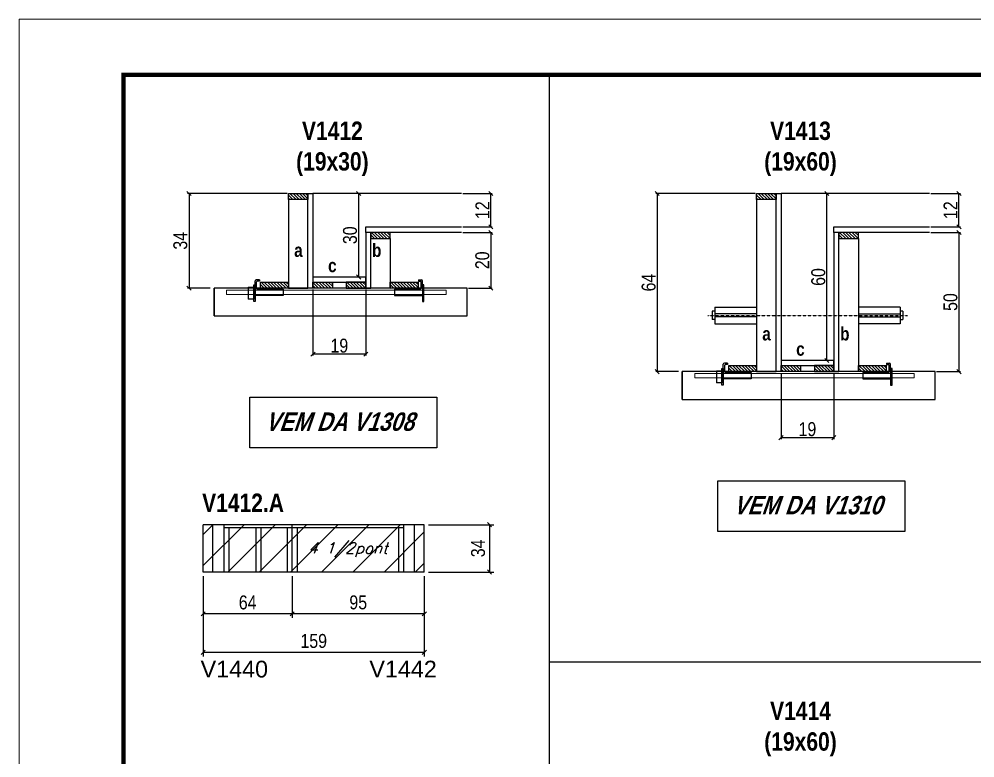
# Model space of a CAD drawing. Extents: x 3309 to 9563, y -2522 to 14608.
# Drawn here: x 6493 to 7180, y 9483 to 10014 of the extents above; entities that cross this region are included whole.
import ezdxf

# ---------------------------------------------------------------- set-up
doc = ezdxf.new("R2010")
doc.units = 0
doc.linetypes.add('DASHED', pattern=[0.75, 0.5, -0.25])
doc.linetypes.add('HIDDEN', pattern=[0.375, 0.25, -0.125])
for name, color, linetype in [('5', 5, 'Continuous'), ('barrote', 251, 'Continuous'), ('COTA', 241, 'Continuous'), ('detalhes', 4, 'Continuous'), ('NOMENCLATURA', 7, 'Continuous'), ('Painéis', 200, 'Continuous'), ('presilha', 1, 'Continuous'), ('SARR_2.2x10', 60, 'Continuous'), ('SARR_2.2x7', 40, 'Continuous'), ('SARR_3.5x7', 81, 'Continuous'), ('TENSOR', 3, 'Continuous'), ('texto', 7, 'Continuous')]:
    doc.layers.add(name, color=color, linetype=linetype)
for name, color, linetype, lineweight in [('CONCRETO', 251, 'Continuous', 25), ('Folhas', 255, 'Continuous', 9), ('Hachura', 251, 'Continuous', 9), ('SARRAFO DE PRESSAO', 251, 'DASHED', 9), ('SCO-___-LAJ', 2, 'Continuous', 0)]:
    doc.layers.add(name, color=color, linetype=linetype, lineweight=lineweight)
doc.styles.add('COTA TECNICA', font='techl___.ttf', dxfattribs={"height": 10})
doc.styles.add('COTA TECNICA 2X', font='techl___.ttf', dxfattribs={"height": 10})
doc.styles.add('Romans', font='romans.shx')
doc.styles.get("Standard").update_dxf_attribs({"font": 'arial.ttf'})
doc.styles.add('TECNICA', font='techb___.ttf', dxfattribs={"height": 10})
doc.dimstyles.new('PAINEL', dxfattribs={"dimtxt": 10, "dimasz": 3, "dimexe": 3, "dimexo": 3, "dimgap": 3, "dimtad": 1, "dimdec": 1, "dimzin": 12, "dimdsep": 46, "dimtxsty": 'COTA TECNICA', "dimblk1": 'OBLIQUE', "dimblk2": 'OBLIQUE', "dimsah": 1, "dimcen": 0.9, "dimclrd": 4, "dimclre": 4, "dimclrt": 240, "dimadec": 1, "dimazin": 3, "dimtfac": 1, "dimtdec": 1, "dimtmove": 0, "dimatfit": 3, "dimfxl": 1, "dimtolj": 1, "dimtzin": 12, "dimarcsym": 0})
doc.dimstyles.new('SECAO', dxfattribs={"dimscale": 0.333333, "dimtxt": 5, "dimasz": 9, "dimexe": 3, "dimexo": 3, "dimgap": 3, "dimtad": 1, "dimdec": 1, "dimlfac": 0.5, "dimzin": 12, "dimdsep": 46, "dimtxsty": 'COTA TECNICA 2X', "dimblk1": 'OBLIQUE', "dimblk2": 'OBLIQUE', "dimsah": 1, "dimcen": 0.9, "dimclrd": 4, "dimclre": 4, "dimclrt": 240, "dimadec": 1, "dimazin": 3, "dimtfac": 1, "dimtdec": 1, "dimtmove": 0, "dimatfit": 3, "dimfxl": 1, "dimtolj": 1, "dimtzin": 12, "dimarcsym": 0})
pattern_1 = [(135, (39939.6072, -113691.8887), (-1.122532015, -1.122532015), [])]
pattern_2 = [(135, (40276.1088, -113751.8887), (-1.122532015, -1.122532015), [])]

# ---------------------------------------------------------------- blocks, each defined once
blk = doc.blocks.new('9999999999')
at = {"layer": 'Folhas'}
blk.add_lwpolyline([(98138.98, 34190.21), (99623.98, 34190.21), (99623.98, 35240.21), (98138.98, 35240.21)], close=True, dxfattribs=at)
at = {"layer": 'Folhas', "color": 30, "const_width": 3}
blk.add_lwpolyline([(98213.98, 34230.21), (99583.98, 34230.21), (99583.98, 35200.21), (98213.98, 35200.21)], close=True, dxfattribs=at)
blk = doc.blocks.new('_Oblique')
at = {"color": 0, "linetype": 'ByBlock', "lineweight": -2}
blk.add_line((-0.5, -0.5), (0.5, 0.5), dxfattribs=at)
blk = doc.blocks.new('*D2049')
at = {"layer": 'COTA', "color": 4, "lineweight": -2, "transparency": 16777216}
for p, q in [((6704.07, 9819.28), (6704.07, 9771.81)), ((6742.07, 9819.28), (6742.07, 9771.81)), ((6742.07, 9772.81), (6704.07, 9772.81))]:
    blk.add_line(p, q, dxfattribs=at)
at = {"layer": 'Defpoints', "color": 0, "transparency": 16777216}
for p in [(6704.07, 9820.28), (6742.07, 9820.28), (6704.07, 9772.81)]:
    blk.add_point(p, dxfattribs=at)
at = {"layer": 'COTA', "color": 4, "lineweight": -2, "transparency": 16777216, "xscale": 3, "yscale": 3, "zscale": 3, "rotation": 180}
blk.add_blockref('_Oblique', (6704.07, 9772.81), dxfattribs=at)
at = {"layer": 'COTA', "color": 4, "lineweight": -2, "transparency": 16777216, "xscale": 3, "yscale": 3, "zscale": 3}
blk.add_blockref('_Oblique', (6742.07, 9772.81), dxfattribs=at)
at = {"layer": 'COTA', "color": 240, "transparency": 16777216, "insert": (6723.07, 9778.9), "char_height": 10, "attachment_point": 5, "style": 'COTA TECNICA 2X'}
blk.add_mtext('\\A1;19', dxfattribs=at)
blk = doc.blocks.new('PRESILHA METÁLICA 1')
at = {"layer": 'presilha'}
for p, q in [((12, 21), (8.6, 21)), ((12, 21), (12, 19.5)), ((0, 13), (6, 13)), ((0, 13), (0, 0)), ((6, 15.5), (7.5, 15.5)), ((6, -2.5), (6, 15.5)), ((6, 13), (6, 0)), ((7.5, 10.6), (7.5, 19.9)), ((7.5, 15.5), (7.5, -2.5)), ((9, 11.6), (9, 18.9)), ((12, 19.5), (9.6, 19.5)), ((37.5, 11), (9.6, 11)), ((37.5, 11), (37.5, 4.1)), ((6, 0), (0, 0)), ((37.5, 4.1), (7.5, 4.1)), ((7.5, -2.5), (6, -2.5))]:
    blk.add_line(p, q, dxfattribs=at)
for centre, radius, start, end in [((8.6, 19.9), 1.14, 90, 180), ((9.6, 18.9), 0.57, 90, 180), ((9.6, 11.6), 0.57, 180, 270)]:
    blk.add_arc(centre, radius, start, end, dxfattribs=at)
blk = doc.blocks.new('PRESILHA METÁLICA 2')
at = {"layer": 'presilha'}
for p, q in [((-5.2, 23.5), (-5.2, 22)), ((-5.2, 23.5), (-1.9, 23.5)), ((-5.2, 22), (-2.8, 22)), ((-2.2, 14.1), (-2.2, 21.4)), ((-0.8, 14.6), (-0.8, 22.4)), ((-30.8, 13.5), (-30.8, 6.6)), ((-30.8, 13.5), (-2.8, 13.5)), ((0.8, 18), (-0.8, 18)), ((-0.8, 18), (-0.8, 0)), ((0.8, 0), (0.8, 18)), ((-30.8, 6.6), (-0.8, 6.6)), ((-0.8, 0), (0.8, 0))]:
    blk.add_line(p, q, dxfattribs=at)
for centre, radius, start, end in [((-2.8, 21.4), 0.57, 0, 90), ((-1.9, 22.4), 1.14, 0, 90), ((-2.8, 14.1), 0.57, 270, 0)]:
    blk.add_arc(centre, radius, start, end, dxfattribs=at)
blk = doc.blocks.new('*D2050')
at = {"layer": 'COTA', "color": 4, "lineweight": -2, "transparency": 16777216}
for p, q in [((6685.47, 9888.28), (6614.02, 9888.28)), ((6615.02, 9888.28), (6615.02, 9820.28)), ((6630.26, 9820.28), (6614.02, 9820.28))]:
    blk.add_line(p, q, dxfattribs=at)
at = {"layer": 'Defpoints', "color": 0, "transparency": 16777216}
for p in [(6686.47, 9888.28), (6615.02, 9820.28), (6631.26, 9820.28)]:
    blk.add_point(p, dxfattribs=at)
at = {"layer": 'COTA', "color": 4, "lineweight": -2, "transparency": 16777216, "xscale": 3, "yscale": 3, "zscale": 3}
for p, rotation in [((6615.02, 9888.28), 90), ((6615.02, 9820.28), 270)]:
    blk.add_blockref('_Oblique', p, dxfattribs=dict(at, rotation=rotation))
at = {"layer": 'COTA', "color": 240, "transparency": 16777216, "insert": (6608.8, 9854.28), "char_height": 10, "attachment_point": 5, "rotation": 90, "style": 'COTA TECNICA 2X'}
blk.add_mtext('\\A1;34', dxfattribs=at)
blk = doc.blocks.new('*D2051')
at = {"layer": 'COTA', "color": 4, "lineweight": -2, "transparency": 16777216}
for p, q in [((6811.77, 9860.28), (6832.99, 9860.28)), ((6831.99, 9860.28), (6831.99, 9820.28)), ((6815.88, 9820.28), (6832.99, 9820.28))]:
    blk.add_line(p, q, dxfattribs=at)
at = {"layer": 'Defpoints', "color": 0, "transparency": 16777216}
for p in [(6810.77, 9860.28), (6814.88, 9820.28), (6831.99, 9820.28)]:
    blk.add_point(p, dxfattribs=at)
at = {"layer": 'COTA', "color": 4, "lineweight": -2, "transparency": 16777216, "xscale": 3, "yscale": 3, "zscale": 3}
for p, rotation in [((6831.99, 9860.28), 90), ((6831.99, 9820.28), 270)]:
    blk.add_blockref('_Oblique', p, dxfattribs=dict(at, rotation=rotation))
at = {"layer": 'COTA', "color": 240, "transparency": 16777216, "insert": (6825.88, 9840.28), "char_height": 10, "attachment_point": 5, "rotation": 90, "style": 'COTA TECNICA 2X'}
blk.add_mtext('\\A1;20', dxfattribs=at)
blk = doc.blocks.new('*D2052')
at = {"layer": 'COTA', "color": 4, "lineweight": -2, "transparency": 16777216}
for p, q in [((6741.07, 9888.28), (6736, 9888.28)), ((6737, 9828.28), (6737, 9888.28)), ((6741.07, 9828.28), (6736, 9828.28))]:
    blk.add_line(p, q, dxfattribs=at)
at = {"layer": 'Defpoints', "color": 0, "transparency": 16777216}
for p in [(6737, 9888.28), (6742.07, 9888.28), (6742.07, 9828.28)]:
    blk.add_point(p, dxfattribs=at)
at = {"layer": 'COTA', "color": 4, "lineweight": -2, "transparency": 16777216, "xscale": 3, "yscale": 3, "zscale": 3}
for p, rotation in [((6737, 9888.28), 90), ((6737, 9828.28), 270)]:
    blk.add_blockref('_Oblique', p, dxfattribs=dict(at, rotation=rotation))
at = {"layer": 'COTA', "color": 240, "transparency": 16777216, "insert": (6730.78, 9858.28), "char_height": 10, "attachment_point": 5, "rotation": 90, "style": 'COTA TECNICA 2X'}
blk.add_mtext('\\A1;30', dxfattribs=at)
blk = doc.blocks.new('*D2053')
at = {"layer": 'COTA', "color": 4, "lineweight": -2, "transparency": 16777216}
for p, q in [((6811.77, 9888.28), (6832.99, 9888.28)), ((6831.99, 9864.28), (6831.99, 9888.28)), ((6811.77, 9864.28), (6832.99, 9864.28))]:
    blk.add_line(p, q, dxfattribs=at)
at = {"layer": 'Defpoints', "color": 0, "transparency": 16777216}
for p in [(6810.77, 9888.28), (6831.99, 9888.28), (6810.77, 9864.28)]:
    blk.add_point(p, dxfattribs=at)
at = {"layer": 'COTA', "color": 4, "lineweight": -2, "transparency": 16777216, "xscale": 3, "yscale": 3, "zscale": 3}
for p, rotation in [((6831.99, 9888.28), 90), ((6831.99, 9864.28), 270)]:
    blk.add_blockref('_Oblique', p, dxfattribs=dict(at, rotation=rotation))
at = {"layer": 'COTA', "color": 240, "transparency": 16777216, "insert": (6825.93, 9876.28), "char_height": 10, "attachment_point": 5, "rotation": 90, "style": 'COTA TECNICA 2X'}
blk.add_mtext('\\A1;12', dxfattribs=at)
blk = doc.blocks.new('*D2054')
at = {"layer": 'COTA', "color": 4, "linetype": 'ByBlock', "lineweight": -2, "transparency": 16777216}
for p, q in [((6689.15, 9613.33), (6689.15, 9583.32)), ((6784.15, 9613.33), (6784.15, 9583.32)), ((6784.15, 9586.32), (6689.15, 9586.32))]:
    blk.add_line(p, q, dxfattribs=at)
at = {"layer": 'Defpoints', "color": 0, "linetype": 'ByBlock', "transparency": 16777216}
for p in [(6689.15, 9616.33), (6784.15, 9616.33), (6689.15, 9586.32)]:
    blk.add_point(p, dxfattribs=at)
at = {"layer": 'COTA', "color": 4, "linetype": 'ByBlock', "lineweight": -2, "transparency": 16777216, "xscale": 3, "yscale": 3, "zscale": 3, "rotation": 180}
blk.add_blockref('_Oblique', (6689.15, 9586.32), dxfattribs=at)
at = {"layer": 'COTA', "color": 4, "linetype": 'ByBlock', "lineweight": -2, "transparency": 16777216, "xscale": 3, "yscale": 3, "zscale": 3}
blk.add_blockref('_Oblique', (6784.15, 9586.32), dxfattribs=at)
at = {"layer": 'COTA', "color": 240, "linetype": 'ByBlock', "transparency": 16777216, "insert": (6736.65, 9594.46), "char_height": 10, "attachment_point": 5, "style": 'COTA TECNICA'}
blk.add_mtext('\\A1;95', dxfattribs=at)
blk = doc.blocks.new('*D2055')
at = {"layer": 'COTA', "color": 4, "linetype": 'ByBlock', "lineweight": -2, "transparency": 16777216}
for p, q in [((6625.15, 9613.33), (6625.15, 9583.32)), ((6689.15, 9613.33), (6689.15, 9583.32)), ((6689.15, 9586.32), (6625.15, 9586.32))]:
    blk.add_line(p, q, dxfattribs=at)
at = {"layer": 'Defpoints', "color": 0, "linetype": 'ByBlock', "transparency": 16777216}
for p in [(6625.15, 9616.33), (6689.15, 9616.33), (6625.15, 9586.32)]:
    blk.add_point(p, dxfattribs=at)
at = {"layer": 'COTA', "color": 4, "linetype": 'ByBlock', "lineweight": -2, "transparency": 16777216, "xscale": 3, "yscale": 3, "zscale": 3, "rotation": 180}
blk.add_blockref('_Oblique', (6625.15, 9586.32), dxfattribs=at)
at = {"layer": 'COTA', "color": 4, "linetype": 'ByBlock', "lineweight": -2, "transparency": 16777216, "xscale": 3, "yscale": 3, "zscale": 3}
blk.add_blockref('_Oblique', (6689.15, 9586.32), dxfattribs=at)
at = {"layer": 'COTA', "color": 240, "linetype": 'ByBlock', "transparency": 16777216, "insert": (6657.15, 9594.42), "char_height": 10, "attachment_point": 5, "style": 'COTA TECNICA'}
blk.add_mtext('\\A1;64', dxfattribs=at)
blk = doc.blocks.new('*D2078')
at = {"layer": 'COTA', "color": 4, "linetype": 'ByBlock', "lineweight": -2, "transparency": 16777216}
for p, q in [((6625.15, 9613.33), (6625.15, 9555.61)), ((6784.15, 9613.33), (6784.15, 9555.61)), ((6784.15, 9558.61), (6625.15, 9558.61))]:
    blk.add_line(p, q, dxfattribs=at)
at = {"layer": 'Defpoints', "color": 0, "linetype": 'ByBlock', "transparency": 16777216}
for p in [(6625.15, 9616.33), (6784.15, 9616.33), (6625.15, 9558.61)]:
    blk.add_point(p, dxfattribs=at)
at = {"layer": 'COTA', "color": 4, "linetype": 'ByBlock', "lineweight": -2, "transparency": 16777216, "xscale": 3, "yscale": 3, "zscale": 3, "rotation": 180}
blk.add_blockref('_Oblique', (6625.15, 9558.61), dxfattribs=at)
at = {"layer": 'COTA', "color": 4, "linetype": 'ByBlock', "lineweight": -2, "transparency": 16777216, "xscale": 3, "yscale": 3, "zscale": 3}
blk.add_blockref('_Oblique', (6784.15, 9558.61), dxfattribs=at)
at = {"layer": 'COTA', "color": 240, "linetype": 'ByBlock', "transparency": 16777216, "insert": (6704.65, 9566.75), "char_height": 10, "attachment_point": 5, "style": 'COTA TECNICA'}
blk.add_mtext('\\A1;159', dxfattribs=at)
blk = doc.blocks.new('*D2079')
at = {"layer": 'COTA', "color": 4, "lineweight": -2, "transparency": 16777216}
for p, q in [((6787.15, 9650.33), (6834.03, 9650.33)), ((6831.03, 9650.33), (6831.03, 9616.33)), ((6787.15, 9616.33), (6834.03, 9616.33))]:
    blk.add_line(p, q, dxfattribs=at)
at = {"layer": 'Defpoints', "color": 0, "transparency": 16777216}
for p in [(6784.15, 9650.33), (6784.15, 9616.33), (6831.03, 9616.33)]:
    blk.add_point(p, dxfattribs=at)
at = {"layer": 'COTA', "color": 4, "lineweight": -2, "transparency": 16777216, "xscale": 3, "yscale": 3, "zscale": 3}
for p, rotation in [((6831.03, 9650.33), 90), ((6831.03, 9616.33), 270)]:
    blk.add_blockref('_Oblique', p, dxfattribs=dict(at, rotation=rotation))
at = {"layer": 'COTA', "color": 240, "transparency": 16777216, "insert": (6822.81, 9633.33), "char_height": 10, "attachment_point": 5, "rotation": 90, "style": 'COTA TECNICA'}
blk.add_mtext('\\A1;34', dxfattribs=at)
blk = doc.blocks.new('*D2058')
at = {"layer": 'COTA', "color": 4, "lineweight": -2, "transparency": 16777216}
for p, q in [((7040.57, 9759.28), (7040.57, 9711.81)), ((7078.57, 9759.28), (7078.57, 9711.81)), ((7078.57, 9712.81), (7040.57, 9712.81))]:
    blk.add_line(p, q, dxfattribs=at)
at = {"layer": 'Defpoints', "color": 0, "transparency": 16777216}
for p in [(7040.57, 9760.28), (7078.57, 9760.28), (7040.57, 9712.81)]:
    blk.add_point(p, dxfattribs=at)
at = {"layer": 'COTA', "color": 4, "lineweight": -2, "transparency": 16777216, "xscale": 3, "yscale": 3, "zscale": 3, "rotation": 180}
blk.add_blockref('_Oblique', (7040.57, 9712.81), dxfattribs=at)
at = {"layer": 'COTA', "color": 4, "lineweight": -2, "transparency": 16777216, "xscale": 3, "yscale": 3, "zscale": 3}
blk.add_blockref('_Oblique', (7078.57, 9712.81), dxfattribs=at)
at = {"layer": 'COTA', "color": 240, "transparency": 16777216, "insert": (7059.57, 9718.9), "char_height": 10, "attachment_point": 5, "style": 'COTA TECNICA 2X'}
blk.add_mtext('\\A1;19', dxfattribs=at)
blk = doc.blocks.new('*D2038')
at = {"layer": 'COTA', "color": 4, "lineweight": -2, "transparency": 16777216}
for p, q in [((7021.97, 9888.28), (6950.52, 9888.28)), ((6951.52, 9888.28), (6951.52, 9760.28)), ((6966.76, 9760.28), (6950.52, 9760.28))]:
    blk.add_line(p, q, dxfattribs=at)
at = {"layer": 'Defpoints', "color": 0, "transparency": 16777216}
for p in [(7022.97, 9888.28), (6951.52, 9760.28), (6967.76, 9760.28)]:
    blk.add_point(p, dxfattribs=at)
at = {"layer": 'COTA', "color": 4, "lineweight": -2, "transparency": 16777216, "xscale": 3, "yscale": 3, "zscale": 3}
for p, rotation in [((6951.52, 9888.28), 90), ((6951.52, 9760.28), 270)]:
    blk.add_blockref('_Oblique', p, dxfattribs=dict(at, rotation=rotation))
at = {"layer": 'COTA', "color": 240, "transparency": 16777216, "insert": (6945.42, 9824.28), "char_height": 10, "attachment_point": 5, "rotation": 90, "style": 'COTA TECNICA 2X'}
blk.add_mtext('\\A1;64', dxfattribs=at)
blk = doc.blocks.new('*D2039')
at = {"layer": 'COTA', "color": 4, "lineweight": -2, "transparency": 16777216}
for p, q in [((7148.27, 9860.28), (7169.49, 9860.28)), ((7168.49, 9860.28), (7168.49, 9760.28)), ((7152.38, 9760.28), (7169.49, 9760.28))]:
    blk.add_line(p, q, dxfattribs=at)
at = {"layer": 'Defpoints', "color": 0, "transparency": 16777216}
for p in [(7147.27, 9860.28), (7151.38, 9760.28), (7168.49, 9760.28)]:
    blk.add_point(p, dxfattribs=at)
at = {"layer": 'COTA', "color": 4, "lineweight": -2, "transparency": 16777216, "xscale": 3, "yscale": 3, "zscale": 3}
for p, rotation in [((7168.49, 9860.28), 90), ((7168.49, 9760.28), 270)]:
    blk.add_blockref('_Oblique', p, dxfattribs=dict(at, rotation=rotation))
at = {"layer": 'COTA', "color": 240, "transparency": 16777216, "insert": (7162.38, 9810.28), "char_height": 10, "attachment_point": 5, "rotation": 90, "style": 'COTA TECNICA 2X'}
blk.add_mtext('\\A1;50', dxfattribs=at)
blk = doc.blocks.new('*D2040')
at = {"layer": 'COTA', "color": 4, "lineweight": -2, "transparency": 16777216}
for p, q in [((7077.57, 9888.28), (7072.5, 9888.28)), ((7073.5, 9768.28), (7073.5, 9888.28)), ((7077.57, 9768.28), (7072.5, 9768.28))]:
    blk.add_line(p, q, dxfattribs=at)
at = {"layer": 'Defpoints', "color": 0, "transparency": 16777216}
for p in [(7073.5, 9888.28), (7078.57, 9888.28), (7078.57, 9768.28)]:
    blk.add_point(p, dxfattribs=at)
at = {"layer": 'COTA', "color": 4, "lineweight": -2, "transparency": 16777216, "xscale": 3, "yscale": 3, "zscale": 3}
for p, rotation in [((7073.5, 9888.28), 90), ((7073.5, 9768.28), 270)]:
    blk.add_blockref('_Oblique', p, dxfattribs=dict(at, rotation=rotation))
at = {"layer": 'COTA', "color": 240, "transparency": 16777216, "insert": (7067.39, 9828.28), "char_height": 10, "attachment_point": 5, "rotation": 90, "style": 'COTA TECNICA 2X'}
blk.add_mtext('\\A1;60', dxfattribs=at)
blk = doc.blocks.new('*D2041')
at = {"layer": 'COTA', "color": 4, "lineweight": -2, "transparency": 16777216}
for p, q in [((7148.27, 9888.28), (7169.49, 9888.28)), ((7168.49, 9864.28), (7168.49, 9888.28)), ((7148.27, 9864.28), (7169.49, 9864.28))]:
    blk.add_line(p, q, dxfattribs=at)
at = {"layer": 'Defpoints', "color": 0, "transparency": 16777216}
for p in [(7147.27, 9888.28), (7168.49, 9888.28), (7147.27, 9864.28)]:
    blk.add_point(p, dxfattribs=at)
at = {"layer": 'COTA', "color": 4, "lineweight": -2, "transparency": 16777216, "xscale": 3, "yscale": 3, "zscale": 3}
for p, rotation in [((7168.49, 9888.28), 90), ((7168.49, 9864.28), 270)]:
    blk.add_blockref('_Oblique', p, dxfattribs=dict(at, rotation=rotation))
at = {"layer": 'COTA', "color": 240, "transparency": 16777216, "insert": (7162.43, 9876.28), "char_height": 10, "attachment_point": 5, "rotation": 90, "style": 'COTA TECNICA 2X'}
blk.add_mtext('\\A1;12', dxfattribs=at)

msp = doc.modelspace()

# ---------------------------------------------------------------- hatches: boundary and pattern name
at = {"layer": 'Hachura'}
h = msp.add_hatch(dxfattribs=at)
h.set_pattern_fill('ANSI31', color=256, scale=5)
h.set_pattern_definition([(45, (-1585, -1148.575), (-11.22532, 11.22532), [])])
h.paths.add_polyline_path([(6689.15, 9650.33), (6625.15, 9650.33), (6625.15, 9616.33), (6689.15, 9616.33)])
h.paths.add_polyline_path([(6784.15, 9650.33), (6689.15, 9650.33), (6689.15, 9616.33), (6784.15, 9616.33)])
h.paths.add_polyline_path([(6784.15, 9445.03), (6689.15, 9445.03), (6689.15, 9425.03), (6784.15, 9425.03)])
h.paths.add_polyline_path([(6689.15, 9445.03), (6625.15, 9445.03), (6625.15, 9425.03), (6689.15, 9425.03)])
at = {"layer": 'SARR_2.2x10'}
h = msp.add_hatch(dxfattribs=at)
h.set_pattern_fill('ANSI31', color=256, scale=0.5, angle=90)
h.set_pattern_definition([(135, (39860.0072, -113691.8887), (-1.122532015, -1.122532015), [])])
h.paths.add_polyline_path([(6666.47, 9824.68), (6666.47, 9820.28), (6686.47, 9820.28), (6686.47, 9824.68)])
h = msp.add_hatch(dxfattribs=at)
h.set_pattern_fill('ANSI31', color=256, scale=0.5, angle=90)
h.set_pattern_definition([(135, (39953.2072, -113691.8887), (-1.122532015, -1.122532015), [])])
h.paths.add_polyline_path([(6759.67, 9824.68), (6759.67, 9820.28), (6779.67, 9820.28), (6779.67, 9824.68)])
h = msp.add_hatch(dxfattribs=at)
h.set_pattern_fill('ANSI31', color=256, scale=0.5, angle=90)
h.set_pattern_definition([(135, (40196.5088, -113751.8887), (-1.122532015, -1.122532015), [])])
h.paths.add_polyline_path([(7002.97, 9764.68), (7002.97, 9760.28), (7022.97, 9760.28), (7022.97, 9764.68)])
h = msp.add_hatch(dxfattribs=at)
h.set_pattern_fill('ANSI31', color=256, scale=0.5, angle=90)
h.set_pattern_definition([(135, (40289.7088, -113751.8887), (-1.122532015, -1.122532015), [])])
h.paths.add_polyline_path([(7096.17, 9764.68), (7096.17, 9760.28), (7116.17, 9760.28), (7116.17, 9764.68)])
at = {"layer": 'SARR_2.2x7'}
h = msp.add_hatch(dxfattribs=at)
h.set_pattern_fill('ANSI31', color=256, scale=0.5, angle=90)
h.set_pattern_definition([(135, (39874.0072, -113628.2887), (-1.122532015, -1.122532015), [])])
h.paths.add_polyline_path([(6700.47, 9888.28), (6700.47, 9883.88), (6686.47, 9883.88), (6686.47, 9888.28)])
h = msp.add_hatch(dxfattribs=at)
h.set_pattern_fill('ANSI31', color=256, scale=0.5, angle=90)
h.set_pattern_definition([(135, (40210.5088, -113628.2887), (-1.122532015, -1.122532015), [])])
h.paths.add_polyline_path([(7036.97, 9888.28), (7036.97, 9883.88), (7022.97, 9883.88), (7022.97, 9888.28)])
h = msp.add_hatch(dxfattribs=at)
h.set_pattern_fill('ANSI31', color=256, scale=0.5, angle=90)
h.set_pattern_definition([(135, (39854.0072, -113656.2887), (-1.122532015, -1.122532015), [])])
h.paths.add_polyline_path([(6745.67, 9860.28), (6745.67, 9855.88), (6759.67, 9855.88), (6759.67, 9860.28)])
h = msp.add_hatch(dxfattribs=at)
h.set_pattern_fill('ANSI31', color=256, scale=0.5, angle=90)
h.set_pattern_definition([(135, (40190.5088, -113656.2887), (-1.122532015, -1.122532015), [])])
h.paths.add_polyline_path([(7082.17, 9860.28), (7082.17, 9855.88), (7096.17, 9855.88), (7096.17, 9860.28)])
h = msp.add_hatch(dxfattribs=at)
h.set_pattern_fill('ANSI31', color=256, scale=0.5, angle=90)
h.set_pattern_definition(pattern_1)
h.paths.add_polyline_path([(6718.07, 9820.28), (6718.07, 9824.68), (6704.07, 9824.68), (6704.07, 9820.28)])
h = msp.add_hatch(dxfattribs=at)
h.set_pattern_fill('ANSI31', color=256, scale=0.5, angle=90)
h.set_pattern_definition(pattern_1)
h.paths.add_polyline_path([(6728.07, 9824.68), (6728.07, 9820.28), (6742.07, 9820.28), (6742.07, 9824.68)])
h = msp.add_hatch(dxfattribs=at)
h.set_pattern_fill('ANSI31', color=256, scale=0.5, angle=90)
h.set_pattern_definition(pattern_2)
h.paths.add_polyline_path([(7054.57, 9760.28), (7054.57, 9764.68), (7040.57, 9764.68), (7040.57, 9760.28)])
h = msp.add_hatch(dxfattribs=at)
h.set_pattern_fill('ANSI31', color=256, scale=0.5, angle=90)
h.set_pattern_definition(pattern_2)
h.paths.add_polyline_path([(7064.57, 9764.68), (7064.57, 9760.28), (7078.57, 9760.28), (7078.57, 9764.68)])

# ---------------------------------------------------------------- linework, layer by layer
at = {"ltscale": 3}
for p, q in [((6992.97, 9806.73), (6992.97, 9794.73)), ((6992.97, 9806.73), (7022.97, 9806.73)), ((7126.17, 9806.73), (7096.17, 9806.73)), ((7126.17, 9806.73), (7126.17, 9794.73)), ((6990.97, 9803.73), (6990.97, 9797.73)), ((6992.97, 9803.73), (6990.97, 9803.73)), ((6992.97, 9797.73), (6990.97, 9797.73)), ((7022.97, 9801.73), (6992.97, 9801.73)), ((7022.97, 9799.73), (6992.97, 9799.73)), ((7096.17, 9801.73), (7126.17, 9801.73)), ((7096.17, 9799.73), (7126.17, 9799.73)), ((7128.17, 9803.73), (7126.17, 9803.73)), ((7126.17, 9797.73), (7128.17, 9797.73)), ((7128.17, 9803.73), (7128.17, 9797.73)), ((6992.97, 9794.73), (7022.97, 9794.73)), ((7126.17, 9794.73), (7096.17, 9794.73))]:
    msp.add_line(p, q, dxfattribs=at)
at = {"layer": 'barrote', "elevation": 0}
msp.add_lwpolyline([(6633.01, 9800.28), (6814.93, 9800.28), (6814.93, 9820.28), (6633.01, 9820.28)], close=True, dxfattribs=at)
at = {"layer": 'barrote'}
msp.add_lwpolyline([(6969.51, 9740.28), (7151.43, 9740.28), (7151.43, 9760.28), (6969.51, 9760.28)], close=True, dxfattribs=at)
at = {"layer": 'CONCRETO', "linetype": 'Continuous'}
for p, q in [((6810.77, 9888.28), (6704.07, 9888.28)), ((7147.27, 9888.28), (7040.57, 9888.28))]:
    msp.add_line(p, q, dxfattribs=at)
at = {"layer": 'COTA'}
for p, q in [((6873.98, 9973.56), (6873.98, 9202.8)), ((6873.98, 9551.77), (7937.87, 9551.77))]:
    msp.add_line(p, q, dxfattribs=at)
at = {"layer": 'detalhes', "color": 250}
for p, q in [((6633.01, 9800.28), (6633.01, 9820.28)), ((6969.51, 9740.28), (6969.51, 9760.28))]:
    msp.add_line(p, q, dxfattribs=at)
at = {"layer": 'NOMENCLATURA', "elevation": 0}
for points in [[(6658.63, 9741.92), (6793.17, 9741.92), (6793.17, 9705.46), (6658.63, 9705.46)], [(6995.13, 9681.92), (7129.67, 9681.92), (7129.67, 9645.46), (6995.13, 9645.46)]]:
    msp.add_lwpolyline(points, close=True, dxfattribs=at)
at = {"layer": 'Painéis', "linetype": 'ByBlock'}
for p, q in [((6784.15, 9650.33), (6625.15, 9650.33)), ((6625.15, 9616.33), (6625.15, 9650.33)), ((6689.15, 9616.33), (6689.15, 9650.33)), ((6784.15, 9616.33), (6784.15, 9650.33)), ((6784.15, 9616.33), (6625.15, 9616.33))]:
    msp.add_line(p, q, dxfattribs=at)
at = {"layer": 'Painéis', "linetype": 'Continuous', "elevation": 0}
for points in [[(6700.47, 9820.28), (6700.47, 9888.28), (6704.07, 9888.28), (6704.07, 9820.28)], [(6745.67, 9820.28), (6745.67, 9860.28), (6742.07, 9860.28), (6742.07, 9820.28)], [(6742.07, 9828.28), (6704.07, 9828.28), (6704.07, 9824.68), (6742.07, 9824.68)]]:
    msp.add_lwpolyline(points, close=True, dxfattribs=at)
at = {"layer": 'Painéis', "linetype": 'Continuous'}
for points in [[(7036.97, 9760.28), (7036.97, 9888.28), (7040.57, 9888.28), (7040.57, 9760.28)], [(7082.17, 9760.28), (7082.17, 9860.28), (7078.57, 9860.28), (7078.57, 9760.28)], [(7078.57, 9768.28), (7040.57, 9768.28), (7040.57, 9764.68), (7078.57, 9764.68)]]:
    msp.add_lwpolyline(points, close=True, dxfattribs=at)
msp.add_lwpolyline([(6810.77, 9860.28), (6742.07, 9860.28), (6742.07, 9864.28), (6810.77, 9864.28)], dxfattribs=at)
at = {"layer": 'Painéis', "linetype": 'Continuous', "elevation": 0}
msp.add_lwpolyline([(7147.27, 9860.28), (7078.57, 9860.28), (7078.57, 9864.28), (7147.27, 9864.28)], dxfattribs=at)
at = {"layer": 'SARR_2.2x10', "elevation": 0}
for points in [[(6666.47, 9824.68), (6686.47, 9824.68), (6686.47, 9820.28), (6666.47, 9820.28)], [(6759.67, 9824.68), (6779.67, 9824.68), (6779.67, 9820.28), (6759.67, 9820.28)]]:
    msp.add_lwpolyline(points, close=True, dxfattribs=at)
at = {"layer": 'SARR_2.2x10'}
for points in [[(7002.97, 9764.68), (7022.97, 9764.68), (7022.97, 9760.28), (7002.97, 9760.28)], [(7096.17, 9764.68), (7116.17, 9764.68), (7116.17, 9760.28), (7096.17, 9760.28)]]:
    msp.add_lwpolyline(points, close=True, dxfattribs=at)
at = {"layer": 'SARR_2.2x7', "linetype": 'Continuous'}
for p, q in [((6632.15, 9616.33), (6632.15, 9650.33)), ((6689.15, 9648.13), (6640.15, 9648.13)), ((6769.15, 9648.13), (6689.15, 9648.13)), ((6777.15, 9616.33), (6777.15, 9650.33))]:
    msp.add_line(p, q, dxfattribs=at)
at = {"layer": 'SARR_2.2x7'}
for points in [[(6686.47, 9888.28), (6700.47, 9888.28), (6700.47, 9883.88), (6686.47, 9883.88)], [(6759.67, 9860.28), (6745.67, 9860.28), (6745.67, 9855.88), (6759.67, 9855.88)], [(7040.57, 9764.68), (7054.57, 9764.68), (7054.57, 9760.28), (7040.57, 9760.28)], [(7078.57, 9764.68), (7064.57, 9764.68), (7064.57, 9760.28), (7078.57, 9760.28)]]:
    msp.add_lwpolyline(points, close=True, dxfattribs=at)
at = {"layer": 'SARR_2.2x7', "elevation": 0}
for points in [[(7022.97, 9888.28), (7036.97, 9888.28), (7036.97, 9883.88), (7022.97, 9883.88)], [(7096.17, 9860.28), (7082.17, 9860.28), (7082.17, 9855.88), (7096.17, 9855.88)], [(6704.07, 9824.68), (6718.07, 9824.68), (6718.07, 9820.28), (6704.07, 9820.28)], [(6742.07, 9824.68), (6728.07, 9824.68), (6728.07, 9820.28), (6742.07, 9820.28)]]:
    msp.add_lwpolyline(points, close=True, dxfattribs=at)
at = {"layer": 'SARR_3.5x7'}
for p, q in [((6640.15, 9650.33), (6640.15, 9616.33)), ((6643.65, 9648.13), (6643.65, 9616.33)), ((6663.08, 9648.13), (6663.08, 9616.33)), ((6666.58, 9648.13), (6666.58, 9616.33)), ((6685.65, 9648.13), (6685.65, 9616.33)), ((6692.65, 9648.13), (6692.65, 9616.33)), ((6765.65, 9648.13), (6765.65, 9616.33)), ((6769.15, 9650.33), (6769.15, 9616.33))]:
    msp.add_line(p, q, dxfattribs=at)
at = {"layer": 'SARR_3.5x7', "elevation": 0}
for points in [[(6700.47, 9883.88), (6686.47, 9883.88), (6686.47, 9820.28), (6700.47, 9820.28)], [(6745.67, 9855.88), (6759.67, 9855.88), (6759.67, 9820.28), (6745.67, 9820.28)]]:
    msp.add_lwpolyline(points, close=True, dxfattribs=at)
at = {"layer": 'SARR_3.5x7'}
for points in [[(7036.97, 9883.88), (7022.97, 9883.88), (7022.97, 9760.28), (7036.97, 9760.28)], [(7082.17, 9855.88), (7096.17, 9855.88), (7096.17, 9760.28), (7082.17, 9760.28)]]:
    msp.add_lwpolyline(points, close=True, dxfattribs=at)
at = {"layer": 'SCO-___-LAJ', "color": 1, "elevation": 0}
msp.add_lwpolyline([(6642.02, 9818.95), (6799.85, 9818.95), (6799.85, 9815.75), (6642.02, 9815.75)], close=True, dxfattribs=at)
at = {"layer": 'SCO-___-LAJ', "color": 1}
msp.add_lwpolyline([(6978.52, 9758.95), (7136.35, 9758.95), (7136.35, 9755.75), (6978.52, 9755.75)], close=True, dxfattribs=at)
at = {"layer": 'TENSOR', "linetype": 'HIDDEN', "ltscale": 0.5}
msp.add_line((6987.97, 9800.73), (7131.47, 9800.73), dxfattribs=at)

# ---------------------------------------------------------------- block references
at = {"layer": 'presilha', "xscale": 0.6666666666666666, "yscale": 0.6666666666666666, "zscale": 0.6666666666666666}
for name, p in [('PRESILHA METÁLICA 1', (6657.6, 9812.31)), ('PRESILHA METÁLICA 2', (6783.35, 9810.65)), ('PRESILHA METÁLICA 1', (6994.1, 9752.31)), ('PRESILHA METÁLICA 2', (7119.85, 9750.65))]:
    msp.add_blockref(name, p, dxfattribs=at)
at = {"layer": 'SARRAFO DE PRESSAO', "color": 6, "linetype": 'ByBlock'}
msp.add_blockref('9999999999', (-91646.11, -25226.65), dxfattribs=at)

# ---------------------------------------------------------------- texts
at = {"layer": '5', "linetype": 'Continuous'}
for s, p in [('V1440', (6623.35, 9540.6)), ('V1442', (6744.66, 9540.6))]:
    msp.add_text(s, height=12, rotation=0.00004, dxfattribs=at).set_placement(p)
at = {"layer": 'detalhes', "style": 'TECNICA'}
for s, p in [('b', (6746.57, 9842.71)), ('a', (6690.59, 9842.72)), ('c', (6714.96, 9831.75)), ('b', (7083.07, 9782.71)), ('a', (7027.1, 9782.72)), ('c', (7051.46, 9771.75))]:
    msp.add_text(s, height=9.6, dxfattribs=at).set_placement(p)
at = {"layer": 'NOMENCLATURA', "style": 'TECNICA'}
msp.add_text('V1412.A', height=13.2, dxfattribs=at).set_placement((6624.43, 9659.52))
at = {"layer": 'NOMENCLATURA', "char_height": 13.2, "attachment_point": 2, "style": 'TECNICA'}
for s, insert in [('V1412\\P(19x30)', (6718.07, 9939.98)), ('V1413\\P(19x60)', (7054.57, 9939.98)), ('V1414\\P(19x60)', (7054.57, 9523.18))]:
    msp.add_mtext_dynamic_manual_height_columns(s, width=300.2766, gutter_width=1, heights=[0], dxfattribs=dict(at, insert=insert))
at = {"layer": 'NOMENCLATURA', "char_height": 13.2, "width": 300.2766, "attachment_point": 2, "style": 'TECNICA'}
for s, insert in [('{\\Q19;VEM DA V1308}', (6723.07, 9730.96)), ('{\\Q19;VEM DA V1310}', (7059.57, 9670.96))]:
    msp.add_mtext(s, dxfattribs=dict(at, insert=insert))
at = {"layer": 'texto', "color": 2, "insert": (6729.15, 9632.23), "char_height": 8, "attachment_point": 5, "style": 'Romans'}
msp.add_mtext('{\\Q19;\\C256;4 1/2pont}', dxfattribs=at)

# ---------------------------------------------------------------- dimensions: what is measured, and where the dimension line sits
at = {"layer": 'COTA'}
for base, p1, p2, dimstyle, picture, middle in [((6615.02, 9820.28), (6686.47, 9888.28), (6631.26, 9820.28), 'SECAO', '*D2050', (6608.8, 9854.28)), ((6737, 9888.28), (6742.07, 9828.28), (6742.07, 9888.28), 'SECAO', '*D2052', (6730.78, 9858.28)), ((6831.99, 9888.28), (6810.77, 9864.28), (6810.77, 9888.28), 'SECAO', '*D2053', (6825.93, 9876.28)), ((6951.52, 9760.28, 0), (7022.97, 9888.28), (6967.76, 9760.28, 0), 'SECAO', '*D2038', (6945.42, 9824.28, 0)), ((7073.5, 9888.28), (7078.57, 9768.28), (7078.57, 9888.28), 'SECAO', '*D2040', (7067.39, 9828.28)), ((7168.49, 9888.28), (7147.27, 9864.28), (7147.27, 9888.28), 'SECAO', '*D2041', (7162.43, 9876.28)), ((6831.99, 9820.28), (6810.77, 9860.28), (6814.88, 9820.28), 'SECAO', '*D2051', (6825.88, 9840.28)), ((7168.49, 9760.28, 0), (7147.27, 9860.28), (7151.38, 9760.28, 0), 'SECAO', '*D2039', (7162.38, 9810.28, 0)), ((6831.03, 9616.33), (6784.15, 9650.33), (6784.15, 9616.33), 'PAINEL', '*D2079', (6822.81, 9633.33))]:
    dim = msp.add_linear_dim(base=base, p1=p1, p2=p2, angle=90, dimstyle=dimstyle, dxfattribs=at)
    dim.commit()
    dim.dimension.update_dxf_attribs({"geometry": picture, "text_midpoint": middle})
for base, p1, p2, picture, middle in [((6704.07, 9772.81), (6742.07, 9820.28), (6704.07, 9820.28), '*D2049', (6723.07, 9772.81)), ((7040.57, 9712.81), (7078.57, 9760.28), (7040.57, 9760.28), '*D2058', (7059.57, 9712.81))]:
    dim = msp.add_linear_dim(base=base, p1=p1, p2=p2, angle=180, dimstyle='SECAO', dxfattribs=at)
    dim.commit()
    dim.dimension.update_dxf_attribs({"geometry": picture, "text_midpoint": middle, "dimtype": 160})
at = {"layer": 'COTA', "linetype": 'ByBlock'}
dim = msp.add_linear_dim(base=(6625.15, 9586.32), p1=(6689.15, 9616.33), p2=(6625.15, 9616.33), angle=180, dimstyle='PAINEL', override={"dimtmove": 1}, dxfattribs=at)
dim.commit()
dim.dimension.update_dxf_attribs({"geometry": '*D2055', "text_midpoint": (6657.15, 9594.42)})
for base, p2, picture, middle in [((6625.15, 9558.61), (6625.15, 9616.33), '*D2078', (6704.65, 9566.75)), ((6689.15, 9586.32), (6689.15, 9616.33), '*D2054', (6736.65, 9594.46))]:
    dim = msp.add_linear_dim(base=base, p1=(6784.15, 9616.33), p2=p2, angle=180, dimstyle='PAINEL', dxfattribs=at)
    dim.commit()
    dim.dimension.update_dxf_attribs({"geometry": picture, "text_midpoint": middle})

doc.saveas('drawing.dxf')
